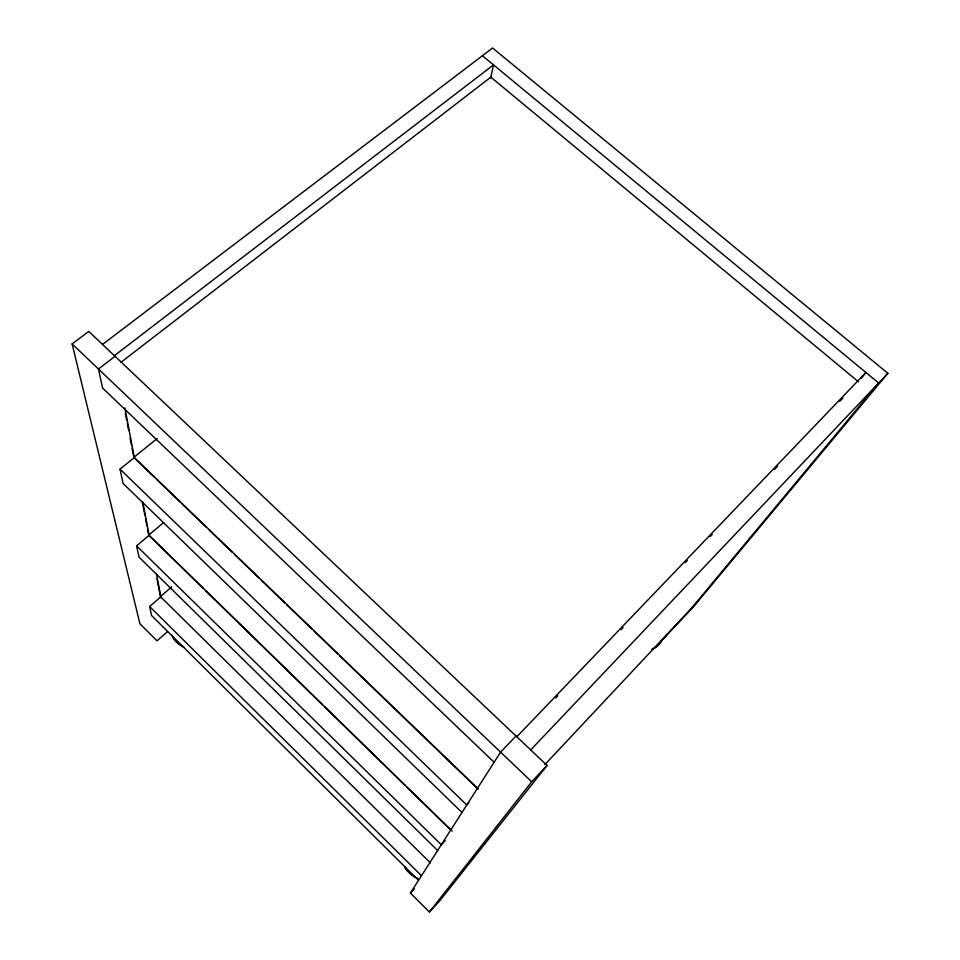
<?xml version="1.0" encoding="UTF-8"?>
<svg xmlns="http://www.w3.org/2000/svg" width="960" height="960" viewBox="0 0 960 960"><rect width="100%" height="100%" fill="white"/><g stroke="black" fill="none" stroke-linecap="round" stroke-linejoin="round"><path stroke-width="1.44" d="M490.62 78.084L493.5 64.896L114.396 355.668M167.46 631.644L157.032 640.812L139.92 623.772L72.132 343.92L88.776 331.416L547.056 765.408L439.344 901.296L429.396 912L410.388 893.076L500.604 752.136L516.036 736.032M429.396 912L531.72 781.788L547.056 765.408M861.228 378.336L865.92 372.492L516.816 736.764M667.164 634.176L662.952 639.276L694.08 606.06L887.868 373.296L492.588 48L102.54 344.448M691.572 608.136L878.652 383.004L482.412 55.728M544.896 764.58L698.568 600.684M410.388 893.076L414.384 888.84M530.724 749.94L887.868 373.296M445.296 840.564L441.324 844.752L136.572 545.856L149.124 535.32L452.16 831.144M468.84 802.824L466.764 804.996L120.036 469.14L134.328 457.596L478.056 788.808M555.672 697.944L557.748 695.784M621 629.736L623.064 627.564M685.284 562.608L687.36 560.436M710.172 536.616L712.248 534.456M774.468 469.488L777.576 466.236M839.796 401.28L842.904 398.028M171.744 586.836L160.428 596.628L430.464 862.944M418.56 880.308L151.584 615.54L149.64 606.516L160.836 596.844M163.608 522.588L148.668 535.104L203.34 588.48M157.164 438.564L133.824 457.404L154.32 477.156M121.08 362.232L490.824 77.148L858.456 381.792M115.056 356.292L98.472 369.024L102.564 388.032L494.124 762.264M72.132 343.92L531.72 781.788M156.48 479.232L180.216 502.104M182.364 504.18L206.1 527.052M209.34 530.172L231.984 552M235.224 555.12L258.96 577.992M261.108 580.068L284.844 602.94M287.004 605.016L311.808 628.92M313.968 630.996L337.704 653.868M339.852 655.944L477.924 789M461.976 812.484L123.132 483.492L120.036 469.14M205.488 590.58L322.344 704.652M324.48 706.752L404.892 785.244M407.028 787.344L450.984 830.244M437.628 850.512L138.984 557.076L136.572 545.856M149.64 606.516L421.488 875.736M125.328 412.908L126.732 420.252M127.284 423.192L128.688 430.524M130.092 437.868L131.496 445.2M132.06 448.14L133.464 455.472M142.428 502.44L144.96 515.652M145.512 518.592L146.916 525.924M147.48 528.864L148.596 534.732M157.008 578.76L160.38 596.376M124.86 407.832L134.388 457.896M142.8 502.068L149.244 535.944M156.528 574.224L161.016 597.78M184.008 647.124A25.392 23.544 -11.1 0 1 171.684 634.896M181.62 645.576A25.416 23.556 -11.1 0 1 172.704 636.744M418.032 878.436A26.448 25.848 69.6 0 1 404.544 867.012M414.42 876.468A26.472 25.86 69.5 0 1 404.664 866.796M662.208 639.696A24.216 21.816 36.2 0 1 651.828 649.272M661.908 640.068A24.192 21.804 36.2 0 1 654.156 648.336"/></g></svg>
